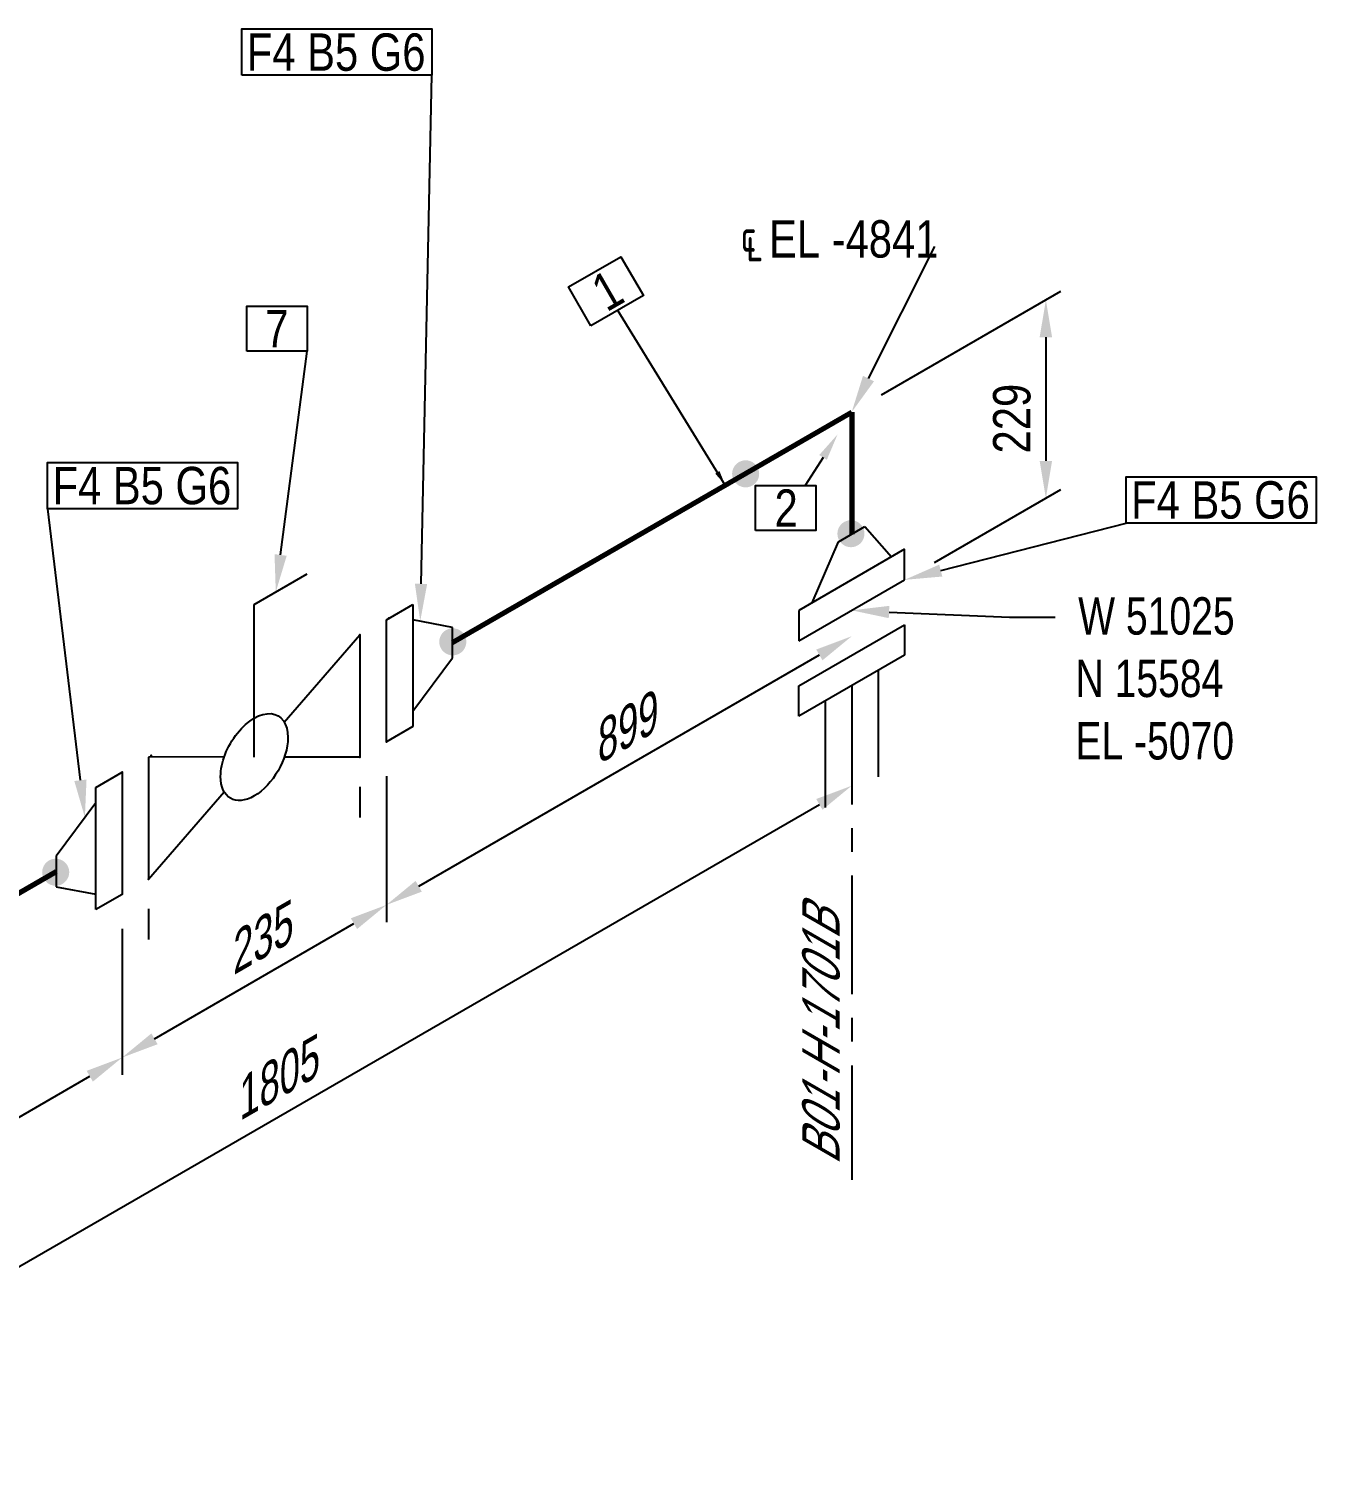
# Model space of a CAD drawing. Header units: millimetres. Extents: x 0 to 594, y 0 to 420.
# Drawn here: x 280.4 to 366.5, y 111.1 to 207.8 of the extents above; entities that cross this region are included whole.
import ezdxf
from ezdxf import colors
from ezdxf.entities.mleader import LeaderData, LeaderLine
from ezdxf.enums import TextEntityAlignment as Align
from ezdxf.math import Vec2, Vec3

# ---------------------------------------------------------------- set-up
doc = ezdxf.new("R2010")
doc.units = ezdxf.units.MM
doc.header["$LTSCALE"] = 0.25
doc.linetypes.add('CENTER', pattern=[50.8, 31.75, -6.35, 6.35, -6.35])
doc.linetypes.add('DASHED2', pattern=[9.525, 6.35, -3.175])
for name, color, linetype in [('기기', 6, 'Continuous'), ('밸브', 4, 'Continuous'), ('연속', 7, 'DASHED2'), ('열 추적 선', 7, 'CENTER'), ('용접', 1, 'Continuous'), ('주석', 7, 'Continuous'), ('치수', 1, 'Continuous')]:
    doc.layers.add(name, color=color, linetype=linetype)
doc.layers.add('파이프', color=3, linetype='Continuous', lineweight=70)
doc.styles.add('AdskIsoAnnotation', font='arial.ttf', dxfattribs={"width": 0.8, "height": 1})
doc.styles.add('AdskIsoMetric', font='arial.ttf', dxfattribs={"width": 0.8, "height": 2.5})
doc.styles.add('AdskIsoMetric-30', font='arial.ttf', dxfattribs={"width": 0.8, "height": 2.5})
doc.styles.add('AdskIsoMetric30', font='arial.ttf', dxfattribs={"width": 0.8, "oblique": 30, "height": 2.5})
doc.styles.add('MtXpl_', font='')
doc.styles.get("Standard").update_dxf_attribs({"font": 'arial.ttf'})
doc.styles.get('MtXpl_').set_extended_font_data('Gulim')
doc.dimstyles.new('AdskIsoMetric', dxfattribs={"dimtxt": 2.5, "dimasz": 2.5, "dimexe": 1, "dimexo": 2, "dimgap": 0.8, "dimtad": 1, "dimdec": 0, "dimrnd": 1, "dimzin": 0, "dimdsep": 46, "dimtxsty": 'AdskIsoMetric', "dimcen": 0, "dimclrt": 7, "dimadec": 0, "dimazin": 0, "dimtfac": 1, "dimtdec": 0, "dimtmove": 1, "dimatfit": 3, "dimfxl": 0, "dimfrac": 2, "dimtolj": 1, "dimtzin": 0, "dimarcsym": 0})

# ---------------------------------------------------------------- blocks, each defined once
blk = doc.blocks.new('플랜지WN-2-IsoLeft')
at = {"color": 0, "linetype": 'ByBlock', "lineweight": -2, "extrusion": (0, -0.816497, -0.57735)}
for p, q in [((-0.1547, -0.1148), (0.1989, 0.0893)), ((-0.0663, 0.0893), (-0.1547, 0.0383)), ((0.1547, 0.0638), (-0.0663, 0.0893)), ((0.1989, 0.0893), (0.2873, 0.0383)), ((-0.1547, 0.0383), (-0.1105, -0.0893)), ((0.2873, 0.0383), (-0.0663, -0.1659)), ((-0.0663, -0.1659), (-0.1547, -0.1148))]:
    blk.add_line(p, q, dxfattribs=at)
blk = doc.blocks.new('개스킷-2-IsoLeft')
at = {"color": 0, "linetype": 'ByBlock', "lineweight": -2, "extrusion": (0, 0, -1)}
for p in [(0.1326, 0.1276), (0.221, 0.0765), (-0.2297, -0.0715), (-0.1326, -0.1276)]:
    blk.add_point(p, dxfattribs=at)
blk = doc.blocks.new('볼 밸브-2-IsoLeft')
at = {"color": 0, "linetype": 'ByBlock', "lineweight": -2, "extrusion": (0, -0.816497, -0.57735)}
for p, q in [((-0.1768, 0.3062), (-0.5303, 0.1021)), ((-0.0501, 0.0872), (-0.1768, 0.3062)), ((-0.5303, 0.1021), (-0.151, 0.029)), ((0.151, -0.029), (0.5303, -0.1021)), ((0.1768, -0.3062), (0.0504, -0.0872)), ((0.1125, -0.065), (0.1125, -0.065)), ((0.5303, -0.1021), (0.1768, -0.3062))]:
    blk.add_line(p, q, dxfattribs=at)
at = {"linetype": 'ByBlock', "extrusion": (0, 0, -1)}
for start_param, end_param in [(0.785398, 3.926991), (3.926991, 7.068583)]:
    blk.add_ellipse((0, 0), major_axis=(-0.1592, 0), ratio=0.57735, start_param=start_param, end_param=end_param, dxfattribs=at)
blk = doc.blocks.new('Operator_Lever-2-IsoLeft')
at = {"color": 0, "linetype": 'ByBlock', "lineweight": -2, "extrusion": (0, -0.816497, -0.57735)}
for p, q in [((0, 0), (0.4419, 0.2552)), ((0.4419, 0.2552), (0.6187, 0.1531))]:
    blk.add_line(p, q, dxfattribs=at)
blk = doc.blocks.new('플랜지WN-2-IsoRight')
at = {"color": 0, "linetype": 'ByBlock', "lineweight": -2, "extrusion": (-0.707107, -0.408248, 0.57735)}
for p, q in [((0.1105, 0.1403), (0.0221, 0.1914)), ((0.0221, 0.1914), (0.0221, -0.2169)), ((-0.1105, 0.1148), (0.0221, 0.1403)), ((-0.1105, 0.0128), (-0.1105, 0.1148)), ((0.1105, -0.2679), (0.1105, 0.1403)), ((0.0221, -0.1659), (-0.1105, 0.0128)), ((0.0221, -0.2169), (0.1105, -0.2679))]:
    blk.add_line(p, q, dxfattribs=at)
blk = doc.blocks.new('*D45')
at = {"layer": 'Defpoints', "color": 0}
for p in [(335.444, 182.187), (348.435, 176.419), (338.98, 170.96)]:
    blk.add_point(p, dxfattribs=at)
at = {"layer": '치수', "color": 0, "lineweight": -2}
for p, q in [((337.444, 183.342), (349.435, 190.264)), ((348.435, 187.187), (348.435, 178.919)), ((340.98, 172.115), (349.435, 176.996))]:
    blk.add_line(p, q, dxfattribs=at)
at = {"layer": '치수', "color": 0}
for points in [[(348.018, 187.187), (348.851, 187.187), (348.435, 189.687)], [(348.018, 178.919), (348.851, 178.919), (348.435, 176.419)]]:
    blk.add_solid(points, dxfattribs=at)
at = {"layer": '치수', "color": 7, "insert": (346.168, 181.744), "char_height": 2.5, "attachment_point": 5, "rotation": 90, "style": 'AdskIsoMetric-30'}
blk.add_mtext('\\A1;229', dxfattribs=at)
blk = doc.blocks.new('*D62')
at = {"layer": 'Defpoints', "color": 0}
for p in [(286.629, 149.921), (286.629, 139.004), (257.68, 137.29)]:
    blk.add_point(p, dxfattribs=at)
at = {"layer": '치수', "color": 0, "lineweight": -2}
for p, q in [((286.629, 147.612), (286.629, 137.849)), ((259.845, 123.54), (284.464, 137.754)), ((257.68, 134.98), (257.68, 121.135))]:
    blk.add_line(p, q, dxfattribs=at)
at = {"layer": '치수', "color": 0}
for points in [[(284.256, 138.114), (284.672, 137.393), (286.629, 139.004)], [(259.637, 123.901), (260.053, 123.179), (257.68, 122.29)]]:
    blk.add_solid(points, dxfattribs=at)
at = {"layer": '치수', "color": 7, "insert": (272.155, 133.264), "char_height": 2.5, "attachment_point": 5, "rotation": 30, "style": 'AdskIsoMetric30'}
blk.add_mtext('\\A1;671', dxfattribs=at)
blk = doc.blocks.new('*D63')
at = {"layer": 'Defpoints', "color": 0}
for p in [(304.307, 160.127), (286.629, 149.921), (304.307, 149.21)]:
    blk.add_point(p, dxfattribs=at)
at = {"layer": '치수', "color": 0, "lineweight": -2}
for p, q in [((304.307, 157.818), (304.307, 148.055)), ((288.794, 140.254), (302.142, 147.96)), ((286.629, 147.612), (286.629, 137.849))]:
    blk.add_line(p, q, dxfattribs=at)
at = {"layer": '치수', "color": 0}
for points in [[(301.933, 148.321), (302.35, 147.599), (304.307, 149.21)], [(288.586, 140.614), (289.003, 139.893), (286.629, 139.004)]]:
    blk.add_solid(points, dxfattribs=at)
at = {"layer": '치수', "color": 7, "insert": (295.468, 146.724), "char_height": 2.5, "attachment_point": 5, "rotation": 30, "style": 'AdskIsoMetric30'}
blk.add_mtext('\\A1;235', dxfattribs=at)
blk = doc.blocks.new('개스킷 해치 표식-2-IsoLeft')
at = {"linetype": 'ByBlock', "lineweight": -2, "extrusion": (0, -0.816497, -0.57735)}
blk.add_line((0, 0), (0.0884, 0.051), dxfattribs=at)
blk = doc.blocks.new('*D64')
at = {"layer": 'Defpoints', "color": 0}
for p in [(335.444, 182.187), (335.444, 167.187), (304.307, 160.127)]:
    blk.add_point(p, dxfattribs=at)
at = {"layer": '치수', "color": 0, "lineweight": -2}
for p, q in [((306.472, 150.46), (333.279, 165.937)), ((304.307, 157.818), (304.307, 148.055))]:
    blk.add_line(p, q, dxfattribs=at)
at = {"layer": '치수', "color": 0}
for points in [[(333.071, 166.298), (333.487, 165.576), (335.444, 167.187)], [(306.264, 150.821), (306.68, 150.099), (304.307, 149.21)]]:
    blk.add_solid(points, dxfattribs=at)
at = {"layer": '치수', "color": 7, "insert": (319.876, 160.816), "char_height": 2.5, "attachment_point": 5, "rotation": 30, "style": 'AdskIsoMetric30'}
blk.add_mtext('\\A1;899', dxfattribs=at)
blk = doc.blocks.new('*D65')
at = {"layer": 'Defpoints', "color": 0}
for p in [(335.444, 182.187), (335.444, 157.187), (257.68, 137.29)]:
    blk.add_point(p, dxfattribs=at)
at = {"layer": '치수', "color": 0, "lineweight": -2}
for p, q in [((259.845, 113.54), (333.279, 155.937)), ((257.68, 134.98), (257.68, 111.135))]:
    blk.add_line(p, q, dxfattribs=at)
at = {"layer": '치수', "color": 0}
for points in [[(333.071, 156.298), (333.487, 155.576), (335.444, 157.187)], [(259.637, 113.901), (260.053, 113.179), (257.68, 112.29)]]:
    blk.add_solid(points, dxfattribs=at)
at = {"layer": '치수', "color": 7, "insert": (296.562, 137.356), "char_height": 2.5, "attachment_point": 5, "rotation": 30, "style": 'AdskIsoMetric30'}
blk.add_mtext('\\A1;1805', dxfattribs=at)
blk = doc.blocks.new('엘보우-5-Iso2DSkew90')
at = {"color": 0, "linetype": 'ByBlock', "lineweight": -2, "extrusion": (-0.707107, 0.408248, -0.57735)}
for p, q in [((-7.071, -4.082), (0, 0)), ((0, 0), (0, -8.165)), ((0, 0), (0, 0))]:
    blk.add_line(p, q, dxfattribs=at)
blk = doc.blocks.new('Buttweld')
at = {"lineweight": -2}
blk.add_hatch(color=0, dxfattribs=at).paths.add_polyline_path([(0.044, -0.0026), (0.0433, 0.0053), (0.0413, 0.0129), (0.0379, 0.02), (0.0334, 0.0265), (0.0278, 0.0321), (0.0214, 0.0366), (0.0142, 0.0399), (0.0066, 0.042), (-0.0013, 0.0427), (-0.0091, 0.042), (-0.0168, 0.0399), (-0.0239, 0.0366), (-0.0304, 0.0321), (-0.036, 0.0265), (-0.0405, 0.02), (-0.0438, 0.0129), (-0.0459, 0.0053), (-0.0466, -0.0026), (-0.0459, -0.0105), (-0.0438, -0.0181), (-0.0405, -0.0252), (-0.036, -0.0317), (-0.0304, -0.0373), (-0.0239, -0.0418), (-0.0168, -0.0452), (-0.0091, -0.0472), (-0.0013, -0.0479), (0.0066, -0.0472), (0.0142, -0.0452), (0.0214, -0.0418), (0.0278, -0.0373), (0.0334, -0.0317), (0.0379, -0.0252), (0.0413, -0.0181), (0.0433, -0.0105)], is_closed=False, flags=0)
blk = doc.blocks.new('AnnoRect')
at = {"color": 0, "linetype": 'ByBlock', "lineweight": -2}
blk.add_wipeout([(-0.81, -0.6), (-0.81, 0.6), (0.81, 0.6), (0.81, -0.6)], dxfattribs=at)
blk.add_lwpolyline([(-0.81, -0.6), (-0.81, 0.6), (0.81, 0.6), (0.81, -0.6)], close=True, dxfattribs=at)
at = {"color": 0, "linetype": 'ByBlock', "lineweight": -2, "style": 'AdskIsoAnnotation', "width": 0.8}
blk.add_attdef('XX', text='', height=1, dxfattribs=at).set_placement((0, 0), align=Align.MIDDLE_CENTER)
blk = doc.blocks.new('끝 장비-2-IsoRight')
at = {"color": 0, "linetype": 'ByBlock', "lineweight": -2, "extrusion": (-0.707107, -0.408248, 0.57735)}
for p, q in [((-0.0884, 0.1531), (-0.3969, 0.3312)), ((-0.0884, -0.1531), (-0.0884, 0.2552)), ((-0.0884, 0.2552), (0, 0.2041)), ((0, 0.2041), (0, -0.2041)), ((-0.0884, -0.051), (-0.3969, 0.1271)), ((0, -0.2041), (-0.0884, -0.1531))]:
    blk.add_line(p, q, dxfattribs=at)

msp = doc.modelspace()

# ---------------------------------------------------------------- linework, layer by layer
at = {"layer": '열 추적 선', "color": 1}
msp.add_line((335.4442, 163.8776), (335.4442, 130.8099), dxfattribs=at)
at = {"layer": '파이프'}
for points in [[(308.7263, 166.7613), (328.3731, 178.1045)], [(264.751, 141.3722), (282.2098, 151.452)]]:
    msp.add_lwpolyline(points, dxfattribs=at)

# ---------------------------------------------------------------- block references
at = {"layer": '밸브', "xscale": 20, "yscale": 20, "zscale": 20}
for name, p, rotation in [('플랜지WN-2-IsoRight', (335.4442, 171.4704), 300.0000000235761), ('Operator_Lever-2-IsoLeft', (295.468, 159.1067), 60.0000000070719), ('볼 밸브-2-IsoLeft', (295.468, 159.1067), 60.0000000070719), ('플랜지WN-2-IsoLeft', (306.5165, 165.4856), 240.0000000096197), ('개스킷-2-IsoLeft', (303.423, 163.6995), 240.000000002829), ('개스킷-2-IsoLeft', (287.5131, 154.5139), 240.0000000077836), ('플랜지WN-2-IsoLeft', (284.4195, 152.7278), 60.00000000981506)]:
    msp.add_blockref(name, p, dxfattribs=dict(at, rotation=rotation))
at = {"layer": '연속', "xscale": 20, "yscale": 20, "zscale": 20, "rotation": 120.0013696908037}
msp.add_blockref('끝 장비-2-IsoRight', (335.4442, 165.9189), dxfattribs=at)
at = {"layer": '용접', "xscale": 20, "yscale": 20, "zscale": 20}
for p in [(328.3731, 178.1045), (282.2098, 151.452)]:
    msp.add_blockref('Buttweld', p, dxfattribs=at)
for p, rotation in [((335.4442, 174.022), 270), ((308.7263, 166.7613), 180)]:
    msp.add_blockref('Buttweld', p, dxfattribs=dict(at, rotation=rotation))
at = {"layer": '치수', "xscale": 20, "yscale": 20, "zscale": 20, "rotation": 240.0000000065494}
for p in [(302.5391, 157.1067), (288.3969, 148.9417)]:
    msp.add_blockref('개스킷 해치 표식-2-IsoLeft', p, dxfattribs=at)
at = {"layer": '파이프'}
msp.add_blockref('엘보우-5-Iso2DSkew90', (335.4442, 182.1869), dxfattribs=at)

# ---------------------------------------------------------------- texts
at = {"layer": '기기', "style": 'AdskIsoMetric30', "oblique": 30, "width": 0.8}
msp.add_text('B01-H-1701B', height=2.5, rotation=90, dxfattribs=at).set_placement((334.6333, 131.8133))
at = {"layer": '주석', "style": 'MtXpl_', "width": 0.8}
for s, p in [('W 51025', (350.5944, 167.2956)), ('N 15584', (350.4157, 163.1188)), ('EL -5070', (350.4075, 158.9419))]:
    msp.add_text(s, height=2.5, dxfattribs=at).set_placement(p)
at = {"layer": '주석', "insert": (328, 192.2664), "char_height": 2.5, "attachment_point": 7, "style": 'AdskIsoAnnotation'}
msp.add_mtext('{\\Q0;℄ EL -4841}', dxfattribs=at)

# ---------------------------------------------------------------- dimensions: what is measured, and where the dimension line sits
at = {"layer": '치수'}
for base, p1, p2, angle, text, override, picture, middle in [((348.4346, 176.4189), (335.4442, 182.1869), (338.9797, 170.9601), 270, '229', {"dimtad": 0, "dimlfac": 20.36194, "dimtxsty": 'AdskIsoMetric-30', "dimse1": 0, "dimse2": 0, "dimsd1": 0, "dimsd2": 0, "dimtmove": 1}, '*D45', (346.1683, 181.7445)), ((335.4442, 157.1869), (257.6799, 137.2897), (335.4442, 182.1869), 30, '1805', {"dimtad": 0, "dimlfac": 20.10064, "dimtxsty": 'AdskIsoMetric30', "dimse1": 0, "dimse2": 1, "dimsd1": 0, "dimsd2": 0, "dimtmove": 1}, '*D65', (296.5621, 137.3562)), ((335.4442, 167.1869), (304.3068, 160.1273), (335.4442, 182.1869), 30, '899', {"dimtad": 0, "dimlfac": 23.668239, "dimtxsty": 'AdskIsoMetric30', "dimse1": 0, "dimse2": 1, "dimsd1": 0, "dimsd2": 0, "dimtmove": 1}, '*D64', (319.8755, 160.8162)), ((304.3068, 149.2098), (286.6292, 149.9211), (304.3068, 160.1273), 30, '235', {"dimtad": 0, "dimlfac": 11.510152, "dimtxsty": 'AdskIsoMetric30', "dimse1": 0, "dimse2": 0, "dimsd1": 0, "dimsd2": 0, "dimtmove": 1}, '*D63', (295.468, 146.7236)), ((286.6292, 139.0036), (257.6799, 137.2897), (286.6292, 149.9211), 30, '671', {"dimtad": 0, "dimlfac": 21.368697, "dimtxsty": 'AdskIsoMetric30', "dimse1": 0, "dimse2": 0, "dimsd1": 0, "dimsd2": 0, "dimtmove": 1}, '*D62', (272.1546, 133.2636))]:
    dim = msp.add_linear_dim(base=base, p1=p1, p2=p2, angle=angle, text=text, dimstyle='AdskIsoMetric', override=override, dxfattribs=at)
    dim.commit()
    dim.dimension.update_dxf_attribs({"geometry": picture, "text_midpoint": middle, "dimtype": 160})

# ---------------------------------------------------------------- leaders
at = {"layer": '주석'}
ml = msp.add_multileader_mtext('Standard', dxfattribs=at)
ml.set_content('')
ml.set_leader_properties()
ml.build(insert=Vec2(0, 0))
ml.multileader.update_dxf_attribs({"dogleg_length": 0, "arrow_head_size": 2.5})
ctx = ml.context
ctx.base_point, ctx.arrow_head_size, ctx.plane_origin = Vec3(307.3499, 204.7152), 2.5, Vec3(-1, -29.7336)
notes = []
notes.append((ctx, [(0, (1, 1, 0), (307.3499, 204.7152), (-1, 0), 0, [(0, [(306.5741, 168.1961)], 0, [])])]))
ctx.mtext, ml.multileader.dxf.content_type = None, 0
ml = msp.add_multileader_mtext('Standard', dxfattribs=at)
ml.set_content('')
ml.set_leader_properties()
ml.build(insert=Vec2(0, 0))
ml.multileader.update_dxf_attribs({"dogleg_length": 0, "arrow_head_size": 2.5})
ctx = ml.context
ctx.base_point, ctx.arrow_head_size, ctx.plane_origin = Vec3(341, 193.2664), 2.5, Vec3(-1, -29.7336)
notes.append((ctx, [(0, (1, 1, 0), (341, 193.2664), (-1, 0), 0, [(0, [(335.4442, 182.1869)], 0, [])])]))
ctx.mtext, ml.multileader.dxf.content_type = None, 0
ml = msp.add_multileader_mtext('Standard', dxfattribs=at)
ml.set_content('')
ml.set_leader_properties()
ml.build(insert=Vec2(0, 0))
ml.multileader.update_dxf_attribs({"dogleg_length": 0, "arrow_head_size": 0})
ctx = ml.context
ctx.base_point, ctx.arrow_head_size, ctx.plane_origin = Vec3(319.7865, 188.9885), 0, Vec3(-1, -29.7336)
notes.append((ctx, [(0, (1, 1, 0), (319.7865, 188.9885), (-1, 0), 0, [(0, [(326.9804, 177.3004)], 0, [])])]))
ctx.mtext, ml.multileader.dxf.content_type = None, 0
ml = msp.add_multileader_mtext('Standard', dxfattribs=at)
ml.set_content('')
ml.set_leader_properties()
ml.build(insert=Vec2(0, 0))
ml.multileader.update_dxf_attribs({"dogleg_length": 0, "arrow_head_size": 2.5})
ctx = ml.context
ctx.base_point, ctx.arrow_head_size, ctx.plane_origin = Vec3(299.0146, 186.2664), 2.5, Vec3(-1, -29.7336)
notes.append((ctx, [(0, (1, 1, 0), (299.0146, 186.2664), (-1, 0), 0, [(0, [(296.9095, 170.1451)], 0, [])])]))
ctx.mtext, ml.multileader.dxf.content_type = None, 0
ml = msp.add_multileader_mtext('Standard', dxfattribs=at)
ml.set_content('')
ml.set_leader_properties()
ml.build(insert=Vec2(0, 0))
ml.multileader.update_dxf_attribs({"dogleg_length": 0, "arrow_head_size": 1.8235})
ctx = ml.context
ctx.base_point, ctx.arrow_head_size, ctx.plane_origin = Vec3(332.3333, 177.2664), 1.8235, Vec3(-1, -29.7336)
notes.append((ctx, [(0, (1, 1, 0), (332.3333, 177.2664), (-1, 0), 0, [(0, [(334.4988, 180.6915)], 0, [])])]))
ctx.mtext, ml.multileader.dxf.content_type = None, 0
ml = msp.add_multileader_mtext('Standard', dxfattribs=at)
ml.set_content('')
ml.set_leader_properties()
ml.build(insert=Vec2(0, 0))
ml.multileader.update_dxf_attribs({"dogleg_length": 0, "arrow_head_size": 2.5})
ctx = ml.context
ctx.base_point, ctx.arrow_head_size, ctx.plane_origin = Vec3(281.6501, 175.7152), 2.5, Vec3(-1, -29.7336)
notes.append((ctx, [(0, (1, 1, 0), (281.6501, 175.7152), (-1, 0), 0, [(0, [(284.1374, 155.0694)], 0, [])])]))
ctx.mtext, ml.multileader.dxf.content_type = None, 0
ml = msp.add_multileader_mtext('Standard', dxfattribs=at)
ml.set_content('')
ml.set_leader_properties()
ml.build(insert=Vec2(0, 0))
ml.multileader.update_dxf_attribs({"dogleg_length": 0, "arrow_head_size": 2.5})
ctx = ml.context
ctx.base_point, ctx.arrow_head_size, ctx.plane_origin = Vec3(353.8153, 174.7537), 2.5, Vec3(97.57, -9.374)
notes.append((ctx, [(1, (1, 1, 0), (353.8153, 174.7537), (1, 0), 0, [(0, [(338.9797, 170.9601)], 0, [])])]))
ctx.mtext, ml.multileader.dxf.content_type = None, 0
ml = msp.add_multileader_mtext('Standard', dxfattribs=at)
ml.set_content('')
ml.set_leader_properties()
ml.build(insert=Vec2(0, 0))
ml.multileader.update_dxf_attribs({"dogleg_length": 3.0619, "arrow_head_size": 2.5})
ctx = ml.context
ctx.base_point, ctx.arrow_head_size, ctx.plane_origin = Vec3(349.0619, 168.4529), 2.5, Vec3(-1, -29.7336)
notes.append((ctx, [(0, (1, 1, 0), (346, 168.4529), (1, 0), 3.0619, [(0, [(335.4442, 168.9189)], 0, [])])]))
ctx.mtext, ml.multileader.dxf.content_type = None, 0
for ctx, leaders in notes:
    for number, flags, end, landing, length, lines in leaders:
        leader = LeaderData()
        leader.index, (leader.has_last_leader_line, leader.has_dogleg_vector, leader.attachment_direction) = number, flags
        leader.last_leader_point, leader.dogleg_vector, leader.dogleg_length = Vec3(end), Vec3(landing), length
        for number, points, colour, breaks in lines:
            line = LeaderLine()
            line.index, line.vertices, line.color, line.breaks = number, Vec3.list(points), colors.encode_raw_color(colour), breaks
            leader.lines.append(line)
        ctx.leaders.append(leader)

# ---------------------------------------------------------------- next in the draw order: block references
ref = msp.add_blockref('AnnoRect', (301, 206.2664), dxfattribs=dict(at, xscale=7.844095940959409, yscale=2.585266030013643, zscale=2.5))
ref.add_attrib('XX_001', 'F4 B5 G6', (294.9707, 205.0164), dxfattribs={"layer": '0', "color": 0, "linetype": 'ByBlock', "lineweight": -2, "height": 2.5, "style": 'AdskIsoAnnotation', "width": 0.8})
ref = msp.add_blockref('AnnoRect', (319, 190.2664), dxfattribs=dict(at, xscale=2.5, yscale=2.5, zscale=2.5, rotation=30.00000002021683))
ref.add_attrib('XX_001', '1', (319.0451, 188.8431), dxfattribs={"layer": '0', "color": 0, "linetype": 'ByBlock', "lineweight": -2, "height": 2.5, "rotation": 30, "style": 'AdskIsoAnnotation', "width": 0.8})
ref = msp.add_blockref('AnnoRect', (296.9909, 187.7664), dxfattribs=dict(at, xscale=2.5, yscale=2.5, zscale=2.5))
ref.add_attrib('XX_001', '7', (296.2112, 186.5164), dxfattribs={"layer": '0', "color": 0, "linetype": 'ByBlock', "lineweight": -2, "height": 2.5, "style": 'AdskIsoAnnotation', "width": 0.8})
ref = msp.add_blockref('AnnoRect', (288, 177.2664), dxfattribs=dict(at, xscale=7.844095940959409, yscale=2.585266030013643, zscale=2.5))
ref.add_attrib('XX_001', 'F4 B5 G6', (281.9707, 176.0164), dxfattribs={"layer": '0', "color": 0, "linetype": 'ByBlock', "lineweight": -2, "height": 2.5, "style": 'AdskIsoAnnotation', "width": 0.8})
ref = msp.add_blockref('AnnoRect', (331.0238, 175.7664), dxfattribs=dict(at, xscale=2.5, yscale=2.5, zscale=2.5))
ref.add_attrib('XX_001', '2', (330.2796, 174.5113), dxfattribs={"layer": '0', "color": 0, "linetype": 'ByBlock', "lineweight": -2, "height": 2.5, "style": 'AdskIsoAnnotation', "width": 0.8})
ref = msp.add_blockref('AnnoRect', (360.1652, 176.3049), dxfattribs=dict(at, xscale=7.844095940959409, yscale=2.585266030013643, zscale=2.5))
ref.add_attrib('XX_001', 'F4 B5 G6', (354.1359, 175.0549), dxfattribs={"layer": '0', "color": 0, "linetype": 'ByBlock', "lineweight": -2, "height": 2.5, "style": 'AdskIsoAnnotation', "width": 0.8})

doc.saveas('drawing.dxf')
